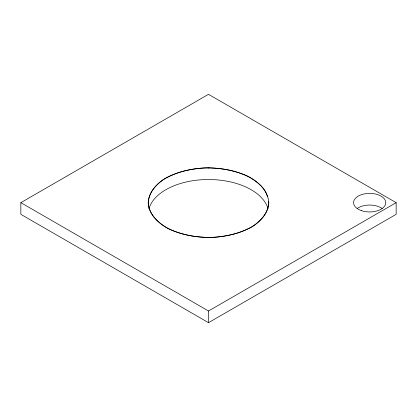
<?xml version="1.0" encoding="UTF-8"?>
<svg xmlns="http://www.w3.org/2000/svg" width="417" height="417" viewBox="0 0 417 417"><rect width="100%" height="100%" fill="white"/><g stroke="black" fill="none" stroke-linecap="round" stroke-linejoin="round"><path stroke-width="0.63" d="M268.522 201.401C269.173 211.643 261.892 219.754 254.146 225.425C241.735 233.113 227.338 236.449 212.899 237.393C197.877 237.7 182.787 235.365 169.078 229.022C159.565 223.887 150.485 216.35 148.348 205.206C147.55 194.525 154.571 185.763 162.854 179.904C175.265 172.221 189.662 168.88 204.101 167.936C219.123 167.629 234.213 169.969 247.922 176.313C256.085 181.134 265.165 187.087 267.5 196.907M20.85 202.667L208.5 94.325L396.15 202.667L396.15 214.333L208.5 322.675L20.85 214.333L20.85 202.667L208.5 311.004L396.15 202.667M208.5 167.843C193.733 168.176 178.961 171.017 165.851 178.043C156.969 183.532 148.838 191.674 148.186 202.667C148.838 213.66 156.969 221.797 165.851 227.291C178.961 234.312 193.733 237.158 208.5 237.487C223.267 237.158 238.039 234.312 251.149 227.291C260.031 221.797 268.162 213.66 268.814 202.667C268.162 191.674 260.031 183.532 251.149 178.043C238.039 171.017 223.267 168.176 208.5 167.843L208.5 168.082M208.5 311.004L208.5 322.675M148.932 208.881A60.314 34.819 0 0 1 208.5 179.513A60.314 34.819 0 0 1 268.068 208.881M357.171 208.49A16.086 9.283 0 0 1 382.165 208.49M361.628 210.71A16.086 9.283 0 0 0 385.751 202.667A16.086 9.283 0 0 0 361.628 194.624A16.086 9.283 0 0 0 361.628 210.71"/></g></svg>
